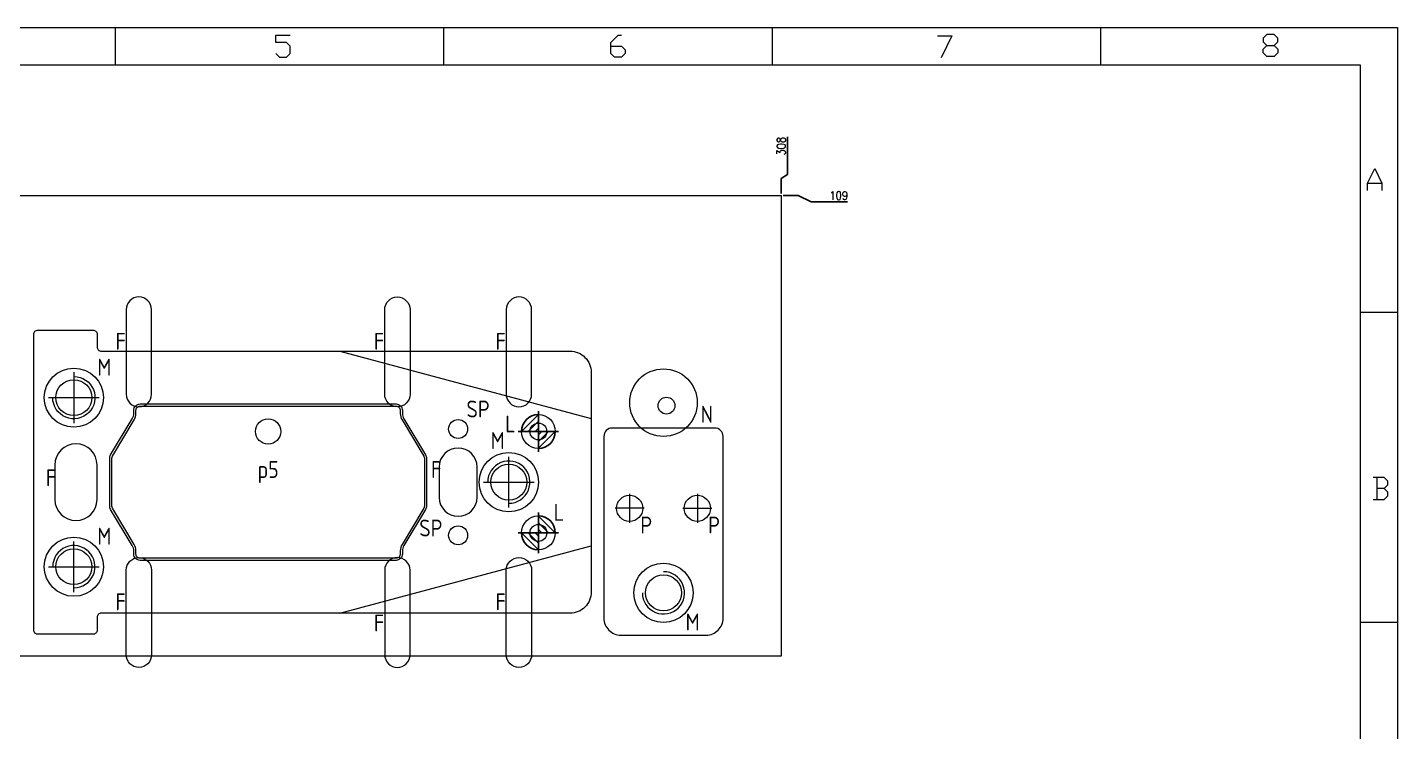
# Model space of a CAD drawing. Header units: millimetres. Extents: x 117382 to 126876, y -1151 to 1280.
# Drawn here: x 120111.8 to 120436.3, y 818.2 to 984.8 of the extents above; entities that cross this region are included whole.
import ezdxf
from ezdxf.enums import TextEntityAlignment as Align

# ---------------------------------------------------------------- set-up
doc = ezdxf.new("R2010")
doc.units = ezdxf.units.MM
for name, pattern in [('$TD_AUDIT_GENERATED_(575F8F)', [0]), ('CENTER', [0]), ('HIDDEN', [0])]:
    doc.linetypes.add(name, pattern=pattern)
for name, color, linetype in [('DIE_P', 2, 'Continuous'), ('DIE_P_O', 1, '$TD_AUDIT_GENERATED_(575F8F)'), ('DIM', 4, 'Continuous'), ('PRESS', 3, 'Continuous'), ('TEXT', 4, 'Continuous')]:
    doc.layers.add(name, color=color, linetype=linetype)
doc.styles.add('gbenor', font='gbenor.shx', dxfattribs={"bigfont": 'gbcbig.shx'})
doc.styles.add('GBENOR_', font='gbenor.shx', dxfattribs={"bigfont": 'gbcbig'})
doc.styles.get("Standard").update_dxf_attribs({"font": 'txt.shx', "width": 0.85, "bigfont": 'ctxt.shx'})
doc.styles.add('TXT', font='txt.shx', dxfattribs={"width": 0.8, "bigfont": 'ctxt.shx'})
doc.dimstyles.new('T-2-WX', dxfattribs={"dimtxt": 2, "dimasz": 2, "dimexe": 0.5, "dimexo": 0.5, "dimgap": 0.5, "dimtad": 1, "dimtxsty": 'Standard', "dimblk": 'OPEN30', "dimcen": 0, "dimazin": 3, "dimtfac": 1, "dimtmove": 0, "dimatfit": 3, "dimldrblk": 'OPEN30', "dimlwd": -1, "dimlwe": -1})

# ---------------------------------------------------------------- blocks, each defined once
blk = doc.blocks.new('HENXIAO0')
at = {"color": 230}
for p, q in [((-0.5, -0.003), (0, 0.497)), ((0, 0.6), (0, -0.6)), ((-0.6, 0), (0.6, 0)), ((-0.3, 0), (0, 0.3)), ((-0.1, 0), (0, 0.1)), ((0.5, 0.003), (0, -0.497)), ((0.1, 0), (0, -0.1)), ((0.3, 0), (0, -0.3))]:
    blk.add_line(p, q, dxfattribs=at)
for start, end in [(90, 180), (270, 0)]:
    blk.add_arc((0, 0), 0.5, start, end, dxfattribs=at)
blk = doc.blocks.new('*D7740')
at = {"layer": 'Defpoints', "color": 0}
for p in [(120290.31, 945), (120301.42, 943.5), (119982.31, 836)]:
    blk.add_point(p, dxfattribs=at)
at = {"layer": 'DIM', "color": 0}
for p, q in [((120290.81, 945), (120294.31, 945)), ((120294.31, 945), (120297.42, 943.5)), ((120297.42, 943.5), (120305.97, 943.5))]:
    blk.add_line(p, q, dxfattribs=at)
at = {"layer": 'DIM', "color": 0, "lineweight": 5, "insert": (120303.95, 945), "char_height": 2, "attachment_point": 5}
blk.add_mtext('109', dxfattribs=at)
blk = doc.blocks.new('_Open30')
blk = doc.blocks.new('*D7741')
at = {"layer": 'Defpoints', "color": 0}
for p in [(120291.81, 954), (120290.31, 945), (119982.31, 836)]:
    blk.add_point(p, dxfattribs=at)
at = {"layer": 'DIM', "color": 0}
for p, q in [((120291.81, 950), (120291.81, 958.87)), ((120290.31, 949), (120291.81, 950)), ((120290.31, 945.5), (120290.31, 949))]:
    blk.add_line(p, q, dxfattribs=at)
at = {"layer": 'DIM', "color": 0, "lineweight": 5, "insert": (120290.31, 956.68), "char_height": 2, "attachment_point": 5, "rotation": 90}
blk.add_mtext('308', dxfattribs=at)
blk = doc.blocks.new('U40')
at = {"color": 254, "lineweight": 18}
for p, q in [((0, 1783.5), (2530.2, 1783.5)), ((1265.1, 1783.5), (1265.1, 1746.5)), ((1589.1, 1783.5), (1589.1, 1746.5)), ((1913.1, 1783.5), (1913.1, 1746.5)), ((2237.1, 1783.5), (2237.1, 1746.5)), ((2530.2, 1783.5), (2530.2, 0)), ((37, 1746.5), (2493.2, 1746.5)), ((2493.2, 1746.5), (2493.2, 37)), ((2493.2, 1502.7), (2530.2, 1502.7)), ((2493.2, 1197.2), (2530.2, 1197.2))]:
    blk.add_line(p, q, dxfattribs=at)
at = {"color": 92, "lineweight": 18}
for points in [[(1423.4, 1757.7), (1427, 1754.1), (1434.2, 1754.1), (1437.8, 1757.7), (1437.8, 1764.9), (1434.2, 1768.5), (1423.4, 1768.5), (1423.4, 1775.7), (1437.8, 1775.7)], [(1753.9, 1765.1), (1764.7, 1765.1), (1768.3, 1761.5), (1768.3, 1757.9), (1764.7, 1754.3), (1757.5, 1754.3), (1753.9, 1757.9), (1753.9, 1768.7), (1761.1, 1775.9), (1764.7, 1775.9)], [(2076.2, 1775.2), (2090.6, 1775.2), (2079.8, 1753.6)], [(2408.4, 1765.7), (2412, 1762.1), (2412, 1758.5), (2408.4, 1754.9), (2401.2, 1754.9), (2397.6, 1758.5), (2397.6, 1762.1), (2401.2, 1765.7), (2408.4, 1765.7), (2412, 1769.3), (2412, 1772.9), (2408.4, 1776.5), (2401.2, 1776.5), (2397.6, 1772.9), (2397.6, 1769.3), (2401.2, 1765.7)], [(2500.4, 1622.8), (2500.4, 1630), (2507.6, 1644.4), (2514.8, 1630), (2514.8, 1622.8)], [(2500.4, 1630), (2514.8, 1630)], [(2516.9, 1329), (2520.5, 1332.6), (2520.5, 1336.2), (2516.9, 1339.8), (2506.1, 1339.8)], [(2509.7, 1339.8), (2509.7, 1318.2)], [(2506.1, 1318.2), (2516.9, 1318.2), (2520.5, 1321.8), (2520.5, 1325.4), (2516.9, 1329), (2509.7, 1329)]]:
    blk.add_lwpolyline(points, dxfattribs=at)
at = {"lineweight": 18, "style": 'GBENOR_'}
blk.add_attdef('文档路径', (2126, 386.9), '', height=17.8, dxfattribs=at)
at = {"lineweight": 20, "style": 'TXT'}
for tag, height, p in [('18-**-**', 16.3, (1866.6, 256.2)), ('客户名称', 16.1, (1741.1, 134, 0)), ('料厚:', 16.1, (1741.3, 93.2, 0))]:
    blk.add_attdef(tag, text='', height=height, dxfattribs=at).set_placement(p, align=Align.MIDDLE)
for tag, p, height in [('88888', (1850.9, 207.5), 14.9), ('材质:', (1691.2, 168, 0), 16.1), ('核准', (1869.4, 127.5, 0), 16.1), ('设计', (1868.8, 88.3, 0), 16.1), ('绘图', (1868.2, 49.1, 0), 16.1)]:
    blk.add_attdef(tag, p, '', height=height, dxfattribs=at)
for tag, p, height, width in [('3', (2234.7, 206.9), 15.8, 0.7), ('4', (2234.7, 167.4), 15.8, 0.7), ('核准日期', (2041.1, 124.2, 0), 16.1, 0.68), ('设计日期', (2041.1, 84.5, 0), 16.1, 0.68), ('1', (2251.9, 85.9), 14.6, 0.7), ('绘图日期', (2040.9, 46.4, 0), 16.1, 0.68), ('2', (2235, 49.2), 14.6, 0.7)]:
    blk.add_attdef(tag, p, '', height=height, dxfattribs=dict(at, width=width))

msp = doc.modelspace()

# ---------------------------------------------------------------- linework, layer by layer
at = {"layer": 'DIE_P', "color": 4, "linetype": 'CENTER', "lineweight": 5}
for p, q in [((120254.411, 874.406), (120254.411, 867.586)), ((120270.451, 874.406), (120270.451, 867.586)), ((120257.821, 870.996), (120251.001, 870.996)), ((120267.041, 870.996), (120273.861, 870.996))]:
    msp.add_line(p, q, dxfattribs=at)
at = {"layer": 'DIE_P', "color": 94, "linetype": 'Continuous', "lineweight": 5}
for points in [[(120141.211, 918.006, 1), (120135.211, 918.006), (120135.211, 898.006, 1), (120141.211, 898.006)], [(120196.411, 918.006, -1), (120202.411, 918.006), (120202.411, 898.006, -1), (120196.411, 898.006)], [(120231.211, 918.006, 1), (120225.211, 918.006), (120225.211, 898.006, 1), (120231.211, 898.006)], [(120118.311, 881.262), (120118.311, 873.102, 1), (120128.311, 873.102), (120128.311, 881.262, 1)], [(120209.311, 880.762), (120209.311, 873.602, 1), (120218.311, 873.602), (120218.311, 880.762, 1)], [(120141.211, 836.357, -1), (120135.211, 836.357), (120135.211, 856.357, -1), (120141.211, 856.357)], [(120196.411, 836.357, 1), (120202.411, 836.357), (120202.411, 856.357, 1), (120196.411, 856.357)], [(120231.211, 836.357, -1), (120225.211, 836.357), (120225.211, 856.357, -1), (120231.211, 856.357)]]:
    msp.add_lwpolyline(points, format="xyb", close=True, dxfattribs=at)
at = {"layer": 'DIE_P', "color": 1, "linetype": 'Continuous', "lineweight": 5}
for points in [[(120113.311, 912.182, -0.4142136), (120114.311, 913.182), (120127.311, 913.182, -0.4142136), (120128.311, 912.182), (120128.311, 909.182, 0.4142136), (120129.311, 908.182), (120240.311, 908.182, -0.4142136), (120245.311, 903.182), (120245.311, 851.182, -0.4142136), (120240.311, 846.182), (120129.311, 846.182, 0.4142136), (120128.311, 845.182), (120128.311, 842.182, -0.4142136), (120127.311, 841.182), (120114.311, 841.182, -0.4142136), (120113.311, 842.182)], [(120138.511, 895.182), (120199.111, 895.182, -0.4142136), (120200.111, 894.182), (120200.111, 893.459, 0.1359299), (120200.538, 891.916), (120205.668, 883.366, -0.135933), (120205.811, 882.851), (120205.811, 871.512, -0.135933), (120205.668, 870.997), (120200.538, 862.448, 0.135933), (120200.111, 860.904), (120200.111, 860.182, -0.4142136), (120199.111, 859.182), (120138.511, 859.182, -0.4142136), (120137.511, 860.182), (120137.511, 860.904, 0.1359299), (120137.083, 862.448), (120131.953, 870.997, -0.135933), (120131.811, 871.512), (120131.811, 882.851, -0.135933), (120131.953, 883.366), (120137.083, 891.916, 0.135933), (120137.511, 893.459), (120137.511, 894.182, -0.4142136)], [(120274.551, 889.996), (120250.311, 889.996, 0.4142136), (120248.311, 887.996), (120248.311, 844.996, 0.4142136), (120252.311, 840.996), (120272.551, 840.996, 0.4142136), (120276.551, 844.996), (120276.551, 887.996, 0.4142136)]]:
    msp.add_lwpolyline(points, format="xyb", close=True, dxfattribs=at)
at = {"layer": 'DIE_P', "linetype": 'Continuous', "lineweight": 5}
for points in [[(120185.811, 908.182), (120245.307, 892.24)], [(120185.811, 846.182), (120245.307, 862.123)]]:
    msp.add_lwpolyline(points, dxfattribs=at)
at = {"layer": 'DIE_P', "lineweight": 5}
for points in [[(120122.811, 902.182, -2.4142136), (120117.811, 897.182)], [(120225.811, 872.182, 2.4142136), (120220.811, 877.182)], [(120122.811, 852.182, 2.4142136), (120117.811, 857.182)], [(120257.431, 850.996, 2.4142136), (120262.431, 855.996)]]:
    msp.add_lwpolyline(points, format="xyb", dxfattribs=at)
at = {"layer": 'DIE_P', "linetype": 'CENTER', "lineweight": 5}
for points in [[(120122.811, 903.182), (120122.811, 891.182)], [(120116.811, 897.182), (120128.811, 897.182)], [(120225.811, 871.182), (120225.811, 883.182)], [(120219.811, 877.182), (120231.811, 877.182)], [(120122.811, 851.182), (120122.811, 863.182)], [(120116.811, 857.182), (120128.811, 857.182)]]:
    msp.add_lwpolyline(points, dxfattribs=at)
at = {"layer": 'DIE_P', "color": 4, "linetype": 'HIDDEN', "lineweight": 5}
msp.add_lwpolyline([(120138.511, 895.682), (120199.111, 895.682, -0.4142136), (120200.611, 894.182), (120200.611, 893.459, 0.1359299), (120200.967, 892.173), (120206.097, 883.623, -0.135933), (120206.311, 882.851), (120206.311, 871.512, -0.135933), (120206.097, 870.74), (120200.967, 862.19, 0.135933), (120200.611, 860.904), (120200.611, 860.182, -0.4142136), (120199.111, 858.682), (120138.511, 858.682, -0.4142136), (120137.011, 860.182), (120137.011, 860.904, 0.1359299), (120136.655, 862.19), (120131.525, 870.74, -0.135933), (120131.311, 871.512), (120131.311, 882.851, -0.135933), (120131.525, 883.623), (120136.655, 892.173, 0.135933), (120137.011, 893.459), (120137.011, 894.182, -0.4142136)], format="xyb", close=True, dxfattribs=at)
at = {"layer": 'DIE_P', "linetype": 'Continuous', "lineweight": 5}
for centre, radius in [((120122.811, 897.182), 7), ((120225.811, 877.182), 7), ((120254.411, 870.996), 3.1), ((120270.451, 870.996), 3.1), ((120122.811, 857.182), 7)]:
    msp.add_circle(centre, radius, dxfattribs=at)
at = {"layer": 'DIE_P', "color": 1, "lineweight": 5}
for centre, radius in [((120262.431, 895.996), 8), ((120232.811, 889.182), 4), ((120232.811, 865.182), 4)]:
    msp.add_circle(centre, radius, dxfattribs=at)
at = {"layer": 'DIE_P', "lineweight": 5}
for centre, radius in [((120122.811, 897.182), 4.25), ((120213.811, 889.762), 2.25), ((120225.811, 877.182), 4.25), ((120213.811, 864.602), 2.25), ((120122.811, 857.182), 4.25), ((120262.431, 850.996), 4.25)]:
    msp.add_circle(centre, radius, dxfattribs=at)
at = {"layer": 'DIE_P', "linetype": 'Continuous', "lineweight": 5, "ltscale": 10}
msp.add_circle((120262.431, 850.996), 7, dxfattribs=at)
at = {"layer": 'DIE_P_O', "color": 3, "lineweight": 5}
for centre, radius in [((120263.138, 895.289), 2), ((120168.811, 889.182), 3), ((120232.811, 889.182), 2), ((120232.811, 865.182), 2)]:
    msp.add_circle(centre, radius, dxfattribs=at)
at = {"layer": 'PRESS', "color": 8, "linetype": 'HIDDEN', "lineweight": 5}
msp.add_lwpolyline([(119982.311, 835.996), (119982.311, 944.996), (120290.311, 944.996), (120290.311, 835.996)], close=True, dxfattribs=at)

# ---------------------------------------------------------------- block references
at = {"lineweight": 5, "ltscale": 3, "xscale": 0.2400216585673882, "yscale": 0.2400216585673882, "zscale": 0.2400216585673882}
msp.add_blockref('U40', (119828.962, 556.708), dxfattribs=at)
at = {"layer": 'DIE_P', "color": 1, "lineweight": 5, "xscale": 8, "yscale": 8, "zscale": 8}
msp.add_blockref('HENXIAO0', (120232.811, 889.182), dxfattribs=at)
at = {"layer": 'DIE_P', "color": 1, "lineweight": 5, "xscale": -8, "yscale": 8, "zscale": 8, "rotation": 180}
msp.add_blockref('HENXIAO0', (120232.811, 865.182), dxfattribs=at)

# ---------------------------------------------------------------- texts
at = {"layer": 'TEXT', "color": 4, "lineweight": 5, "style": 'gbenor'}
for s, p in [('F', (120133.881, 910.506)), ('F', (120195.081, 910.506)), ('F', (120223.881, 910.506)), ('M', (120130.023, 904.394)), ('SP', (120218.536, 894.487)), ('L', (120226.178, 890.959)), ('N', (120272.696, 893.245)), ('M', (120223.171, 887.034)), ('F', (120117.402, 878.224)), ('p5', (120168.811, 880.182)), ('F', (120208.615, 880.182)), ('L', (120237.666, 870.037)), ('M', (120130.023, 864.394)), ('SP', (120207.356, 866.331)), ('P', (120258.366, 867.041)), ('P', (120274.406, 867.041)), ('F', (120133.881, 848.857)), ('F', (120223.881, 848.857)), ('F', (120195.081, 843.857)), ('M', (120269.332, 844.094))]:
    msp.add_text(s, height=4, dxfattribs=at).set_placement(p, align=Align.MIDDLE_CENTER)

# ---------------------------------------------------------------- dimensions: what is measured, and where the dimension line sits
at = {"layer": 'DIM', "color": 4, "lineweight": 5}
for offset, dtype, picture, middle in [((1.5, 9.001), 1, '*D7741', (120290.311, 956.682)), ((11.111, -1.5), 0, '*D7740', (120303.946, 944.996))]:
    dim = msp.add_ordinate_dim(feature_location=(120290.311, 944.996), offset=offset, dtype=dtype, origin=(119982.311, 835.996), dimstyle='T-2-WX', dxfattribs=at)
    dim.commit()
    dim.dimension.update_dxf_attribs({"geometry": picture, "text_midpoint": middle})

doc.saveas('drawing.dxf')
